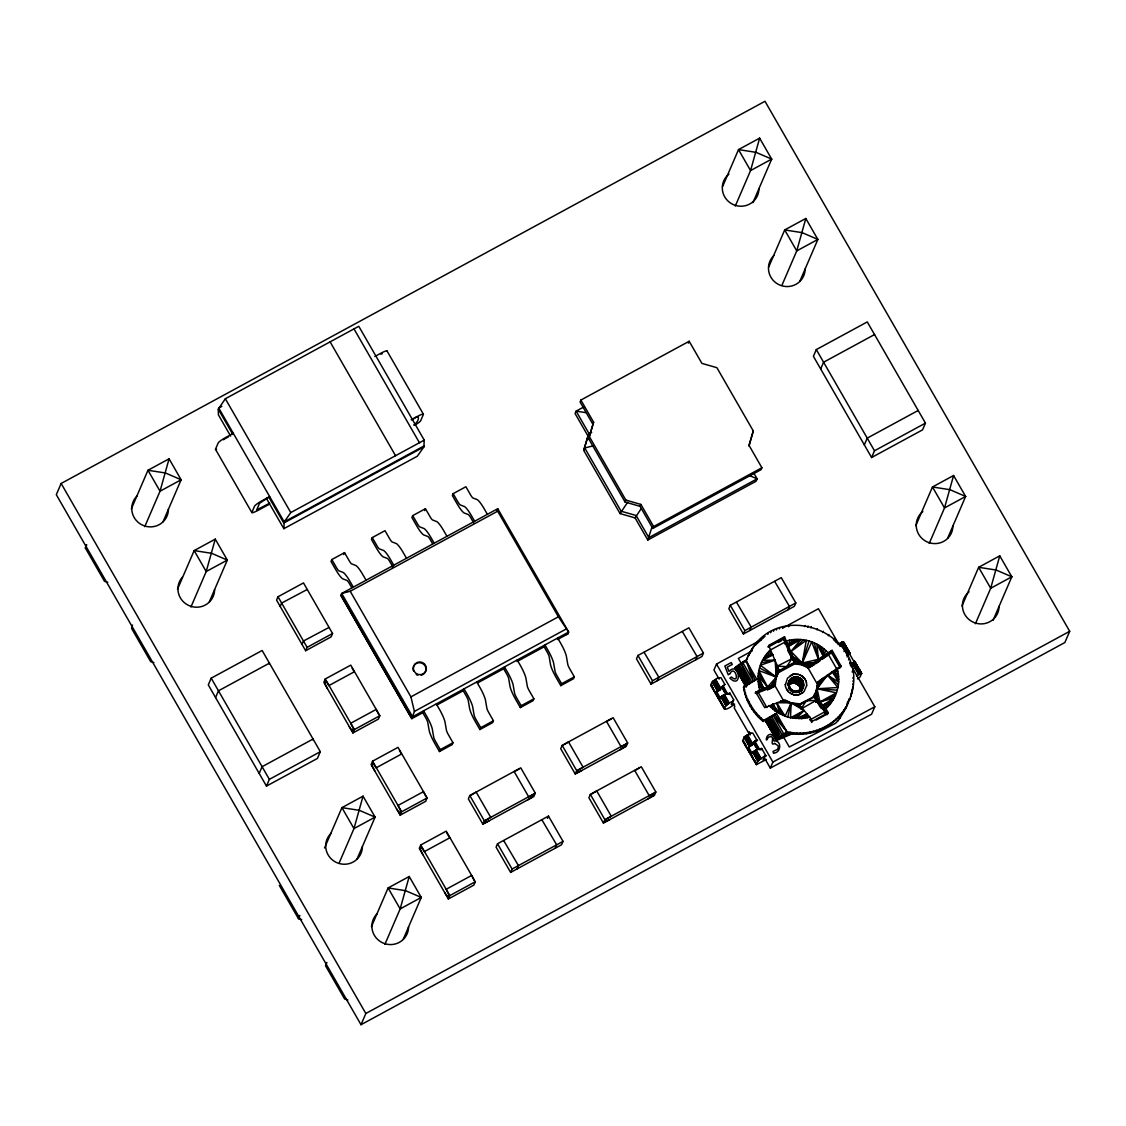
<?xml version="1.0" encoding="UTF-8"?>
<svg xmlns="http://www.w3.org/2000/svg" width="1126" height="1126" viewBox="0 0 1126 1126"><rect width="100%" height="100%" fill="white"/><g stroke="black" fill="none" stroke-linecap="round" stroke-linejoin="round"><path stroke-width="1.5" d="M798.672 685.185L800.938 679.921L795.237 676.965L791.986 677.697M779.333 670.913L776.391 676.642L779.333 670.913L777.193 665.508L777.109 674.953L775.152 681.089L777.193 665.508L768.622 645.409L784.54 636.767L795.252 662.271L794.534 663.96L801.543 664.762L807.933 667.788L813.113 664.973L813.746 663.51L832.072 650.378L841.164 666.184L840.686 667.31L831.593 651.504M791.494 679.161L789.27 684.552C790.607 680.625 792.437 677.402 791.465 678.119L791.451 678.021M794.604 677.036C796.758 679.147 800.867 676.853 800.136 678.162M788.439 687.324L790.255 688.422L788.341 684.538L790.016 680.005L788.707 681.3M789.354 688.141L788.355 683.904M795.589 692.054L789.692 688.676L793.563 691.026L798.109 691.828L794.323 691.843L790.959 690.097L788.425 683.285M788.538 682.68L789.129 685.776L788.341 684.538M801.163 690.618C800.882 685.27 794.463 680.948 789.495 684.031M800.994 690.59L799.784 686.635C806.751 670.758 800.769 694.137 801.022 690.928M802.514 687.141L803.176 683.932L802.402 680.329L800.009 685.875L799.122 685.635L801.867 679.33L802.697 681.033M795.237 676.965L800.192 678.077C807.046 682.159 798.531 684.059 800.6 688.239L800.966 689.394L800.276 687.705L803.19 681.441L803.359 686.283L800.882 689.605M801.979 690.28L803.739 684.467M796.363 692.574L796.997 692.532M768.523 688.577L769.762 688.521L770.395 687.043L755.152 693.011L759.74 689.647C755.321 675.558 759.825 659.217 770.958 649.477M794.323 691.843L793.717 691.674M841.164 666.184L837.068 668.422C841.488 682.511 836.97 698.852 825.837 708.592L828.173 712.659L827.694 713.785L816.111 720.077M557.497 639.54L567.842 633.924L568.658 632.052L558.383 616.795L497.678 511.19L497.748 508.713L341.685 593.458L340.882 595.33L411.792 718.655L422.771 712.688L423.587 710.816L427.345 717.403A14.103 2.477 61.5 0 1 432.243 728.747L433.721 737.291A4.842 0.859 61.5 0 0 435.396 741.175L440.252 749.649L439.45 751.521L434.833 743.484A14.061 2.477 61.5 0 1 429.105 730.197L427.824 722.639A4.884 0.859 61.5 0 0 425.839 718.008L422.771 712.688M777.376 674.558L778.249 668.211M792.127 733.828L776.87 740.373L765.905 720.584L774.716 714.32L786.905 731.689L786.427 732.815C810.073 738.642 837.054 726.706 847.442 704.412L846.949 705.538L850.003 698.697L849.511 699.823C875.915 633.755 773.196 592.67 746.904 659.006L747.397 657.88L745.75 662.074L746.228 660.948L744.173 661.201L735.165 667.817L746.059 686.832L735.165 667.817L746.271 686.424L735.433 667.366L746.791 685.847L736.629 666.212L747.805 684.96L737.769 665.311L748.931 684.101L756.756 679.245L745.848 660.272L744.173 661.201M801.346 680.371C798.827 674.713 791.367 684.003 796.898 683.876C801.093 686.874 795.575 682.455 797.419 684.144M755.63 691.885L764.723 707.691L784.766 699.823L791.156 702.863L790.494 717.769L801.656 718.599L809.918 717.234L812.254 721.302L811.776 722.428L809.974 719.289M759.74 689.647L771.606 685.481L775.87 679.4L774.941 685.706L769.762 688.521L769.888 685.664M803.612 683.229L800.656 690.646L801.177 690.013M785.357 684.172L785.357 684.889L787.524 678.091L792.76 674.502L790.156 675.699M803.556 686.325C802.191 686.593 803.359 690.196 803.443 686.832M806.61 685.129C806.878 686.944 806.258 680.934 806.512 682.849M796.504 676.951L796.617 677.852L799.305 678.331M788.158 685.495L788.059 683.032M788.228 684.918L788.087 683.398L788.172 684.298M797.63 683.848C794.449 680.737 784.991 688 792.521 678.64L797.081 677.402L800.107 678.148M789.03 682.849L789.059 687.578M807.933 667.788L808.651 666.113L823.19 655.965L823.88 648.759C813.76 640.398 799.559 637.302 786.891 640.835M817.054 685.917L822.642 678.528L816.322 690.477L817.743 681.92L837.068 668.422M817.743 681.92L817.546 686.536L815.576 692.659L816.308 690.984L817.054 698.5L825.837 708.592M788.693 682.018L789.636 681.216L789.044 685.213M800.685 691.082L800.586 688.859L802.852 683.623L802.064 680.526M803.668 685.72L802.922 685.72L803.711 683.848M803.739 685.101L803.19 686.269M808.651 666.113L802.261 663.073L791.015 651.49L800.741 639.498L788.946 646.155L789.607 640.187M790.17 679.597L790.452 678.781M801.374 687.845L800.445 686.184C801.684 686.466 801.445 689.745 800.6 688.239L802.739 682.891L801.445 680.245M806.638 685.692L804.048 691.617L798.573 694.841L803.021 692.617M788.65 684.481L788.904 682.623M797.813 678.077L797.138 677.036M851.017 695.741L850.538 696.867L853.001 686.55M382.249 353.803L380.884 354.113M722.512 696.98L720.387 698.134L716.755 691.8L719.936 690.069L724.848 684.425L720.978 677.697L718.937 677.782C716.854 677.317 707.832 685.115 712.096 685.143M766.454 759.445L756.362 764.568L742.597 740.697L744.427 736.911L750.746 733.125L752.787 733.04L756.658 739.768L751.76 745.412L748.565 747.143L752.21 753.477L756.193 749.874L761.655 748.466L765.525 755.18L763.639 758.586M846.597 655.487L850.313 653.924L843.416 641.806L838.237 644.241M857.449 678.894L860.053 676.993L861.587 673.432L854.648 661.384L850.327 665.269M796.42 677.768L795.871 676.937M794.477 692.42L795.73 692.476M789.073 683.51L788.791 681.343M803.134 685.678L802.81 688.296L803.401 686.846M795.829 683.426L797.166 683.369M782.725 700.569L786.778 701.062L780.698 701.287L791.156 702.863L804.077 710.548L790.494 717.769L787.764 717.079L791.156 702.863L798.165 703.666L809.918 717.234M131.32 508.952L147.97 470.26L169.083 458.803L160.033 491.217L144.747 526.687M177.486 589.278L194.151 550.586L215.263 539.129L206.199 571.544L190.927 607.013M324.57 847.934L341.924 807.638L363.036 796.166L353.972 828.595L339.39 862.446M371.439 926.642L388.104 887.964L409.217 876.492L400.152 908.921L384.881 944.39M722.54 186.691L738.515 149.603L759.628 138.146L750.563 170.575L735.292 206.03M768.72 267.017L784.695 229.929L805.808 218.472L796.744 250.901L782.162 284.751M915.804 525.659L932.469 486.981L953.581 475.51L944.517 507.939L929.246 543.408M961.984 605.985L978.649 567.307L999.747 555.836L990.697 588.265L975.412 623.734M856.422 675.867L861.587 673.432L854.648 661.384L851.847 664.621M849.271 698.472L846.259 707.508L839.813 718.444M107.744 582.241L104.507 581.326L85.379 548.052L86.308 544.745M132.488 625.071L131.559 628.378L150.687 661.652L153.924 662.567M753.73 472.934L757.122 478.831L756.095 481.238L647.802 540.03L635.078 517.904L620.074 513.597L583.704 450.344L588.842 433.271L576.118 411.145L583.747 406.993M588.687 438.788L593.613 422.194L580.889 400.054L689.182 341.262L701.906 363.388L716.91 367.695L753.266 430.934L749.17 445.615L761.894 467.754L761.077 469.669L652.784 528.46L640.061 506.334L625.057 502.027L588.687 438.788L593.613 422.194M748.804 445.896L753.266 430.934M788.89 682.778L788.707 682.075M790.41 689.872C784.864 685.115 797.335 695.263 791.874 691.082M651.926 527.193L647.802 540.03M809.031 640.99L801.543 664.762M788.552 683.932L791.184 678.556M794.365 691.674L792.535 691.181M847.174 703.328L847.667 701.794M798.123 678.105L799.615 677.753M496.946 510.585L497.748 508.713L568.658 632.052L412.595 716.783L341.685 593.458L350.214 591.263L410.92 696.867L414.41 711.421L411.792 718.655L340.882 595.33M799.573 677.838L797.039 677.261M802.303 687.859L802.585 688.619L802.275 687.69M803.204 686.874L801.318 689.253M802.303 680.554L798.644 677.416M789.101 681.568L791.691 678.19M790.466 732.547L788.664 734.631L783.203 737.08L780.909 735.644L781.402 737.572L783.203 737.08L784.259 734.335L787.524 732.815L788.664 734.631L791.775 733.096M778.263 749.1L778.122 745.764L774.618 743.427M793.323 690.956L793 691.716M798.981 677.556L797.405 677.289L798.32 677.514M61.142 483.462L56.3 494.694L361.01 1024.716L1064.858 642.538L1069.7 631.306L764.99 101.284L61.142 483.462L365.837 1013.484L361.01 1024.716M85.379 548.052L86.772 544.829M163.087 521.676L181.131 479.76L169.083 458.803M230.619 436.1L218.402 414.847L218.289 409.174L225.341 398.745L358.786 326.287L424.235 440.125L423.869 446.923L417.296 456.241L283.851 528.685L266.398 498.339M232.829 434.467L233.307 433.341L226.368 437.113A8.544 1.154 -29.9 0 0 218.233 442.87L215.53 449.133A8.544 1.154 -29.9 0 0 216.6 449.358M209.267 602.002L227.311 560.086L215.263 539.129M211.195 678.162L208.282 684.904L266.468 786.103L317.419 758.431L320.333 751.689L262.147 650.49L211.195 678.162L269.367 779.361L266.468 786.103M215.559 697.557L218.458 690.815L269.424 663.144L269.1 663.89M278.009 596.752L276.56 600.116L305.653 650.715L331.128 636.88L332.578 633.516L303.485 582.916L278.009 596.752L307.102 647.337L305.653 650.715M280.191 606.435L281.641 603.072L306.962 589.616M366.063 580.228L362.276 573.669A14.103 2.477 61.5 0 0 355.985 565.576L351.565 563.859A4.842 0.859 61.5 0 1 349.412 561.086L344.542 552.641L331.804 559.552L331.002 561.424L335.618 569.46A14.061 2.477 61.5 0 0 342.98 578.933L346.878 580.397A4.884 0.859 61.5 0 1 349.454 583.69L351.748 587.688M302.007 644.396L303.457 641.018L328.778 627.562M343.74 554.513L344.542 552.641M259.191 773.449L262.091 766.707L313.056 739.036L312.732 739.796M406.5 558.257L402.728 551.712A14.103 2.477 61.5 0 0 396.436 543.619L392.017 541.902A4.842 0.859 61.5 0 1 389.863 539.129L384.993 530.67L372.256 537.595L371.453 539.467L376.07 547.489A14.061 2.477 61.5 0 0 383.431 556.976L387.33 558.426A4.884 0.859 61.5 0 1 389.892 561.733L392.96 567.054M325.273 678.964L323.824 682.342L352.917 732.942L378.392 719.106L379.842 715.728L350.763 665.128L325.273 678.964L354.366 729.564L352.917 732.942M327.469 688.662L324.893 683.552L326.033 680.92L328.75 685.664L354.226 671.828L352.185 668.281M446.952 536.3L443.165 529.741A14.103 2.477 61.5 0 0 436.874 521.662L432.468 519.93A4.842 0.859 61.5 0 1 430.315 517.158L425.445 508.713L412.707 515.624L411.891 517.496L416.507 525.532A14.061 2.477 61.5 0 0 423.883 535.005L427.781 536.469A4.884 0.859 61.5 0 1 430.343 539.762L432.637 543.759M392.327 567.391L393.129 565.519M424.643 510.585L425.445 508.713M349.285 726.608L352.171 730.985L353.297 728.367L350.735 723.244L376.211 709.408L378.772 714.531M487.403 514.329L483.617 507.784A14.103 2.477 61.5 0 0 477.325 499.691L472.906 497.974A4.842 0.859 61.5 0 1 470.752 495.201L465.897 486.742L453.145 493.667L452.342 495.539L456.959 503.575A14.061 2.477 61.5 0 0 464.32 513.048L468.233 514.512A4.884 0.859 61.5 0 1 470.795 517.805L473.849 523.126M301.698 919.618L298.46 918.689L299.854 915.466M372.551 761.19L371.101 764.568L400.18 815.168L425.67 801.332L427.12 797.954L398.027 747.354L372.551 761.19L401.63 811.79L400.18 815.168M374.733 770.888L372.171 765.764L373.297 763.147L376.028 767.89L401.503 754.054L399.463 750.493M357.041 859.039L375.085 817.124L363.036 796.166M326.906 962.519L325.513 965.742L344.64 999.015L347.878 999.944M396.549 808.834L399.434 813.211L400.56 810.579L397.999 805.47L423.475 791.634L426.05 796.744M580.889 400.054L580.059 401.968L592.797 424.108M463.222 690.731L464.025 688.859L467.797 695.432A14.103 2.477 61.5 0 1 472.681 706.79L474.159 715.32A4.842 0.859 61.5 0 0 475.848 719.218L480.703 727.678L479.887 729.549L475.271 721.527A14.061 2.477 61.5 0 1 469.556 708.24L468.275 700.682A4.884 0.859 61.5 0 0 466.277 696.051L463.222 690.731L437.057 704.946M436.325 703.905L440.097 710.478A14.103 2.477 61.5 0 1 444.981 721.836L446.459 730.366A4.842 0.859 61.5 0 0 448.134 734.265L452.99 742.724L452.188 744.596L439.45 751.521M583.704 450.344L588.842 433.271L591.657 432.637M420.73 844.993L419.28 848.371L448.359 898.97L473.835 885.135L475.299 881.757L446.206 831.157L420.73 844.993L449.809 895.592L448.359 898.97M422.912 854.69L420.35 849.567L421.476 846.949L424.206 851.692L449.682 837.857L446.952 833.113M476.777 681.934L480.535 688.521A14.103 2.477 61.5 0 1 485.419 699.879L486.911 708.409A4.842 0.859 61.5 0 0 488.585 712.294L493.441 720.767L492.639 722.639L479.887 729.549M403.207 939.365L421.265 897.45L409.217 876.492M469.809 795.519L468.36 798.897L482.899 824.19L533.851 796.518L535.314 793.154L520.761 767.848L469.809 795.519L484.349 820.826L482.899 824.19M545.561 644.593L544.759 646.465L517.045 661.511M521.155 705.72L516.285 697.247A4.842 0.859 61.5 0 1 514.61 693.363L513.132 684.833A14.103 2.477 61.5 0 0 508.248 673.475L504.476 666.902L503.674 668.774L506.728 674.094A4.884 0.859 61.5 0 1 508.727 678.725L509.994 686.269A14.061 2.477 61.5 0 0 515.722 699.556L520.339 707.592L521.155 705.72L533.893 698.796L529.023 690.337A4.842 0.859 61.5 0 1 527.348 686.438L525.87 677.908A14.103 2.477 61.5 0 0 520.986 666.55L517.214 659.977M444.728 892.637L447.613 897.014L448.739 894.382L446.178 889.273L471.653 875.437L474.229 880.56M533.893 698.796L533.077 700.668L520.339 707.592M688.352 343.177L689.182 341.262M752.928 202.638L771.676 159.104L759.628 138.146M620.074 513.597L627.59 502.323M625.057 502.027L625.873 500.113L589.517 436.86M489.275 820.741L484.659 822.951L485.785 820.333L490.725 817.363L476.171 792.071L471.231 795.026M561.592 683.749L556.737 675.29A4.842 0.859 61.5 0 1 555.062 671.406L553.584 662.862A14.103 2.477 61.5 0 0 548.7 651.504L544.928 644.931L544.125 646.803L547.18 652.123A4.884 0.859 61.5 0 1 549.178 656.754L550.445 664.312A14.061 2.477 61.5 0 0 556.174 677.599L560.79 685.635L561.592 683.749L574.33 676.839L569.475 668.38A4.842 0.859 61.5 0 1 567.8 664.481L566.322 655.951A14.103 2.477 61.5 0 0 561.438 644.593L557.666 638.02M635.078 517.904L641.229 508.572M640.061 506.334L640.891 504.42L625.873 500.113M497.537 843.754L496.073 847.118L510.627 872.425L561.578 844.753L563.028 841.375L548.489 816.083L497.537 843.754L512.077 869.047L510.627 872.425M503.744 840.672L518.439 865.584L516.989 868.962M574.33 676.839L573.528 678.711L560.79 685.635M527.489 799.981L532.429 797.011L533.555 794.393L528.784 796.983L514.23 771.69L519.016 769.086M652.784 528.46L653.615 526.546L761.894 467.754M562.17 745.37L560.72 748.748L575.259 774.041L626.225 746.369L627.675 743.005L613.121 717.698L562.17 745.37L576.709 770.677L575.259 774.041M541.958 819.911L556.666 844.838L555.217 848.216M547.518 818.335L548.489 816.083M581.635 770.578L577.019 772.802L578.145 770.184L583.085 767.214L568.531 741.907L563.605 744.877M637.949 655.473L636.486 658.837L651.039 684.144L701.991 656.472L703.44 653.094L688.901 627.801L637.949 655.473L652.489 680.766L651.039 684.144M799.798 281.345L817.856 239.43L805.808 218.472M644.156 652.39L658.865 677.303L657.401 680.681M590.348 794.393L588.898 797.757L603.437 823.064L654.403 795.392L655.853 792.014L641.299 766.722L590.348 794.393L604.887 819.686L603.437 823.064M619.849 749.832L624.789 746.862L625.915 744.244L621.144 746.834L606.59 721.541L611.376 718.937M682.37 631.63L697.078 656.557L695.629 659.935M609.813 819.601L605.197 821.825L606.323 819.193L611.263 816.237L596.724 790.931L591.783 793.9M816.322 349.581L813.408 356.323L871.594 457.522L922.546 429.865L925.459 423.123L867.273 321.923L816.322 349.581L874.494 450.78L871.594 457.522M820.685 368.976L823.585 362.234L874.55 334.563L874.226 335.323M730.31 605.324L728.86 608.687L743.399 633.994L794.351 606.323L795.815 602.945L781.261 577.652L730.31 605.324L744.849 630.616L743.399 633.994M648.027 798.855L652.967 795.885L654.093 793.253L649.322 795.857L634.768 770.55L639.554 767.96M736.517 602.227L751.225 627.154L749.761 630.532M761.303 639.737L716.516 664.058L713.94 670.04L719.162 679.133M716.755 691.8L724.848 684.425M719.936 690.069L720.753 688.197L715.742 679.513M720.387 698.134L724.384 694.531L729.845 693.123L733.702 699.837L731.759 703.37M774.73 581.48L789.439 606.407L787.989 609.771M729.226 694.559L729.845 693.123M733.702 699.837L732.562 701.498C723.483 704.496 720.316 715.334 734.631 704.102M745.356 661.384L745.848 660.272M748.734 654.896L748.255 656.022L753.843 646.535M749.775 653.136L750.268 652.01M751.492 650.335L751.971 649.209M755.884 643.959L755.405 645.085L765.061 636.218M757.601 642.65L758.08 641.538M732.562 701.498L731.295 704.552L732.702 704.003M759.951 640.356L760.43 639.23M762.443 638.217L762.921 637.091M771.676 716.812L763.161 721.442C752.759 712.941 745.553 700.583 743.526 687.282L744.019 686.156L756.756 679.245M767.791 634.388L768.284 633.262M744.131 690.562L744.019 686.156M770.648 632.728L771.127 631.602M744.948 693.785L744.624 689.436M773.463 631.292L773.956 630.166M745.961 696.98L745.426 692.673M776.377 630.025L776.856 628.913M747.157 700.09L746.439 695.854M779.361 628.941L779.839 627.815M748.565 703.145L749.043 702.019L747.65 698.965M782.401 628.012L782.88 626.9M750.141 706.101L750.634 704.975L749.043 702.019M864.318 444.883L867.217 438.141L918.183 410.469L917.859 411.215M751.901 708.958L752.393 707.832L750.634 704.975M782.936 639.934L783.429 638.808L792 658.682L794.52 662.327L794.21 664.129L778.925 672.433L778.207 671.898L778.601 672.602M788.636 626.703L789.115 625.592M768.143 646.535L784.062 637.879L784.54 636.767M753.843 711.716L754.321 710.59L752.393 707.832M755.94 714.348L756.433 713.222L754.321 710.59M749.395 731.717L748.748 733.209L734.208 707.916L734.842 706.41L732.238 701.864M749.944 734.997L750.746 733.125M758.206 716.854L758.685 715.728L756.433 713.222M775.645 678.823L776.363 677.134L775.096 660.146L762.527 660.258L773.027 654.797L768.974 651.391M748.565 747.143L756.658 739.768M760.613 719.218L761.092 718.092L758.685 715.728M751.76 745.412L752.562 743.54L747.565 734.842M763.161 721.442L763.653 720.316L776.391 713.391L787.299 732.364L781.402 737.572M790.818 657.865L791.311 656.74L787.679 650.42M804.569 626.619L805.048 625.493M778.629 670.913L794.52 662.327L791.972 657.894L791.184 658.865L792.211 657.317L784.062 637.879M807.736 627.14L808.215 626.028M755.391 751.746L756.193 749.874L761.204 758.572L765.525 755.18M793.802 663.425L794.21 664.129M785.582 686.156C784.076 685.776 791.93 696.91 786.412 689.028M810.861 627.858L811.353 626.732M788.679 683.158L792.943 677.936L792.225 677.866M796.884 663.96L797.616 662.285L793.112 656.852L802.261 663.073L813.549 662.707L806.638 664.861L805.92 666.55M788.594 684.524L790.874 679.316M788.96 684.031L791.353 678.894M797.715 674.375C785.033 673.812 801.276 674.558 798.503 674.375M761.035 749.902L761.655 748.466M788.791 684.087L789.748 684.2L791.761 678.359M790.269 683.89L793.07 678.387L794.66 677.416M761.204 758.572L757.756 760.937L756.362 764.568M799.235 664.241L799.953 662.552L793.112 656.852M788.974 684.397L791.367 683.412L794.689 677.739M793.154 679.893L792.014 682.511L790.255 683.2L791.381 680.568L789.847 681.68M791.367 683.412L795.266 677.655M792.549 683.13L794.801 677.88M790.987 682.905L793.154 683.06L795.406 677.824M793.76 683.046L796.012 677.81M816.983 629.8L817.462 628.674M794.365 683.088L796.617 677.852M790.213 693.32L793.591 694.629L789.115 692.293M794.97 683.186L797.222 677.936M764.385 756.841L763.104 759.895L764.526 759.346M796.138 683.51L798.39 678.274M799.136 674.727L801.754 675.98L801.135 675.6M803.781 665.536L804.499 663.847L813.549 662.707M796.701 683.764L798.953 678.514M800.558 675.121L799.812 674.981M797.236 684.045L799.488 678.809M797.743 684.383L800.009 679.133M799.305 685.523C796.082 684.172 801.796 680.329 799.91 678.471M797.138 695.066L794.238 694.925L798.63 694.686M802.416 676.247L803.95 677.88L801.825 675.825M822.839 632.418L823.331 631.292M804.907 678.879C803.57 676.979 806.821 682.201 805.554 680.273M800.67 689.464L802.922 684.214L802.542 682.455M802.951 684.805L800.91 690.449L798.714 691.645L795.012 691.434M802.838 686.001L800.544 691.336L798.615 691.871L799.812 691.378M764.202 757.474L770.297 768.087L772.886 762.091L874.803 706.748L849.651 663.017M828.37 635.683L828.849 634.557M789.706 733.462L790.199 732.336C811.593 736.179 834.859 726.017 845.908 707.142L845.415 708.268M833.972 638.428L833.479 639.554L838.11 643.973L838.603 642.847M793.028 733.913L793.506 732.787M835.858 641.707L836.351 640.581M796.363 734.166L796.856 733.04M830.96 653.685L831.452 652.559L840.179 667.746M816.814 688.225L822.642 678.528M813.436 697.585L816.308 690.984M813.76 697.402L814.154 696.487L816.716 700.935L816.068 702.131L817.969 700.485L816.716 702.385M799.713 734.222L800.192 733.096M827.694 713.785L816.955 700.358L816.068 702.131L818.053 699.71M803.049 734.068L803.528 732.942M806.357 733.73L806.849 732.604M844.021 651.504L844.514 650.378M809.65 733.181L810.129 732.055M812.888 732.449L813.366 731.323M847.188 657.021L847.681 655.895M816.068 731.506L816.561 730.394M848.54 659.906L849.018 658.78M819.193 730.394L819.672 729.268M849.694 662.848L850.186 661.722M822.233 729.085L822.726 727.959M850.693 665.86L851.172 664.734M825.189 727.593L825.668 726.467M827.92 726.003L828.398 724.877M852.143 672.011L852.621 670.885M830.552 724.257L831.03 723.145M833.071 722.371L833.55 721.245M852.846 678.26L853.325 677.148M835.464 720.33L835.956 719.204M852.931 681.413L853.409 680.287M837.744 718.163L838.223 717.037M852.818 684.552L853.297 683.426M839.883 715.869L840.362 714.743M841.882 713.448L842.361 712.322M852.044 690.773L852.523 689.661M843.726 710.9L844.218 709.788M851.383 693.841L851.861 692.715M874.803 706.748L871.566 714.236L770.297 768.087M947.571 538.383L965.629 496.467L953.581 475.51M993.062 620.327L1011.81 576.793L999.747 555.836M799.643 705.411L795.8 703.651L801.135 707.142L791.156 702.863L785.089 716.22L775.152 711.013L768.833 705.467M792.704 691.744L791.226 690.857L792.774 691.575M788.622 681.258L789.284 680.456M742.161 664.256L743.934 662.201M795.252 662.271L802.261 663.073L818.391 659.329L816.857 644.114L823.19 655.965L825.991 650.617L823.88 648.759M797.94 639.385L788.946 646.155L792.352 639.737M789.678 681.61L790.663 680.132M792.69 690.871L793.844 691.237M775.673 684.017L771.606 685.481L776.363 677.134L760.317 665.269L775.096 660.146L761.331 662.721M804.443 718.332L807.004 713.912L796.054 718.571L804.077 710.548L793.267 718.261M770.803 707.452L772.76 704.102L779.938 713.954L776.701 702.708L791.156 702.863M789.509 680.385L789.129 682.905M802.416 687.873L801.613 688.816L802.585 688.619M778.263 749.086L773.041 751.422L773.506 753.055M817.772 684.242L820.192 680.217M801.825 679.893L799.812 678.626M801.501 679.583L801.726 679.316M813.352 696.698L814.577 694.742M800.164 679.175L800.924 678.471L801.374 679.414M787.524 732.815L785.385 736.165L784.259 734.335M816.463 701.216L816.04 700.485L806.315 700.738L800.966 709.056L816.04 700.485L827.061 714.7M791.986 690.857L790.705 689.605L792.62 691.012M773.632 684.749L775.645 681.694L771.606 685.481M791.578 657.95L792 658.682L786.68 666.578L776.321 666.184M424.235 440.125L290.789 512.583L284.216 521.901L283.851 528.685M802.725 689.126L801.726 689.83M791.451 690.491L791.029 689.365M798.221 684.749L800.713 687.62L800.445 686.184M771.493 716.263L782.401 735.236L769.945 717.29L780.712 736.362L768.565 718.261L779.22 737.417L767.439 719.12L778.08 738.318L766.426 719.993L776.884 739.472L765.905 720.584L776.616 739.923L765.694 720.978L776.616 740.232L786.905 731.689L790.199 732.336M837.8 720.907L839.813 718.43M789.762 680.104L791.24 678.739M790.382 680.414L790.762 679.175M801.923 688.929L795.589 691.589M802.233 689.126L799.77 690.984L796.152 691.491M791.282 690.801L789.059 688.408M759.487 667.887L776.363 677.134L767.608 686.902L758.136 676.008L763.667 688.282L759.037 686.973M837.8 720.907L835.633 723.258L789.27 746.974L783.485 736.897M788.946 646.155L795.139 639.469M768.101 737.446C765.201 744.849 765.567 733.772 770.747 734.448M800.91 690.717L801.965 689.942M791.198 689.844L790.269 689.126M803.542 639.807L791.015 651.49L806.3 640.3L802.261 663.073L811.705 641.848L818.391 659.329L814.323 642.904M801.656 718.599L807.004 713.912L807.201 717.881M223.497 439.773L224.538 439.027M791.536 679.302L796.476 677.331M789.805 689.492L791.043 690.829M741.316 663.89L742.907 662.82M819.306 645.508L823.19 655.965L832.072 650.378M833.873 671.589L836.308 669.886M822.839 679.316L826.526 676.74M816.012 663.608L819.953 660.878M822.571 659.048L827.807 655.402M816.843 683.285L808.116 668.112L831.452 652.559M822.599 679.344L831.255 673.404M768.101 737.446C777.137 733.195 768.453 747.242 774.618 743.413M827.821 706.678L822.923 705.256L834.267 697.824L819.995 701.906L817.054 688.788L827.469 675.15L838.673 682.06L832.283 671.772L837.772 671.096M802.739 682.891L803.471 682.609M413.735 424.966C419.548 421.476 420.997 412.116 412.102 420.125M800.22 690.519L798.418 691.111L800.403 690.815M798.855 718.684L807.004 713.912M225.2 438.633L228.662 436.733M774.716 714.32L776.391 713.391M785.624 733.308L787.299 732.364M792.873 677.753L792.099 677.936M221.85 406.373L218.768 408.048L284.216 521.901L424.347 445.797M374.831 356.506L380.391 353.48A8.544 1.154 -29.9 0 1 387.034 351.213M411.201 419.745L416.761 416.733A8.544 1.154 -29.9 0 1 423.39 414.452L420.688 420.73A8.544 1.154 -29.9 0 1 414.495 425.375M269.719 503.167L256.7 509.895L259.529 503.308L269.677 496.594L262.724 500.366A8.544 1.154 -29.9 0 0 254.589 506.109L251.9 512.372A8.544 1.154 -29.9 0 0 258.53 510.106L269.241 504.293M423.869 446.923L283.738 523.013L268.903 497.213M350.214 591.263L497.678 511.19M307.102 647.337L332.578 633.516M410.92 696.867L558.383 616.795M354.366 729.564L379.842 715.728M269.367 779.361L320.333 751.689M874.494 450.78L925.459 423.123M414.41 711.421L566.167 629.026M477.452 683.003L504.307 668.422M440.252 749.649L452.99 742.724M480.703 727.678L493.441 720.767M401.63 811.79L427.12 797.954M652.489 680.766L703.44 653.094M744.849 630.616L795.815 602.945M782.922 627.998L818.433 608.716L840.109 646.423M752.14 650.927L738.36 658.414L751.858 682.117M768.129 647.112L783.429 638.808M778.347 642.425L781.416 640.764M771.465 649.42L785.23 641.947M484.349 820.826L535.314 793.154M576.709 770.677L627.675 743.005M743.526 687.282L746.383 685.734M793.872 663.284L778.587 671.589L778.925 672.433M756.067 693.503L775.124 686.015L783.851 701.202M769.832 688.887L775.124 686.015M808.116 668.112L814.703 664.523M837.519 669.027L839.63 667.887M797.757 705.172L814.154 696.487L816.04 700.485M798.221 705.735L811.973 698.261M449.809 895.592L475.299 881.757M512.077 869.047L563.028 841.375M604.887 819.686L655.853 792.014M756.039 741.204L757.629 740.331M809.96 719.866L825.245 711.576M824.626 713.251L827.469 711.716M812.254 721.302L828.173 712.659M764.906 756.616L766.496 755.757M365.837 1013.484L1069.7 631.306M798.264 705.059L806.315 700.738M790.508 688.957L788.622 686.396M790.748 683.651L790.902 682.511M776.56 666.578L792 658.682M829.665 704.637L822.923 705.256L832.902 700.203M789.819 683.088L790.945 682.595M835.464 695.347L819.995 701.906L836.477 692.8L817.054 688.788L817.054 698.5L814.084 695.024M792.788 677.585L793.633 678.162M792.69 677.81L793.45 677.542M793 678.091L793.985 677.176M790.494 683.299L791.958 683.243M797.49 691.969L799.305 691.42M564.661 635.106L567.842 633.924M743.596 740.612L742.583 740.781M793.802 677.331L797.109 677.219M763.907 657.865L773.027 654.797L767.13 653.432M801.177 687.254L801.445 688.45L800.727 686.086M822.923 705.256L831.368 702.469M746.228 660.948L742.541 662.158L753.449 681.131L746.228 660.948L755.082 680.174M794.21 677.993L793.028 678.232M797.898 691.308L798.714 691.645M788.847 687.831L788.974 687.803M767.566 721.119L765.75 721.302L777.306 740.373L775.687 737.446M592.698 445.98L584.746 447.951L621.102 511.204L636.106 515.497L648.843 537.637L757.122 478.831L749.522 475.58M792.704 674.657L793.464 674.319M840.531 642.876L846.963 654.051L850.313 653.924L843.275 641.736M784.808 643.931L788.172 643.34M765.441 655.599L773.027 654.797M806.638 664.861L811.114 664.41M800.459 688.282L800.882 687.564M858.716 674.488L852.283 663.313L859.124 674.277L852.903 662.735L859.912 673.883L853.452 662.243L860.264 673.728L853.902 661.863L860.869 673.489L854.268 661.581L861.46 673.362L854.648 661.384M742.724 740.852L756.503 764.554M795.266 677.514L795.871 677.317C811.241 678.612 798.123 700.851 789.607 688.113M821.009 708.395L824.274 708.338M793.154 683.06L794.112 682.835M735.419 668.267L742.794 679.907M789.875 687.916L789.157 686.888M796.209 691.885L793.816 691.35M837.308 690.182L817.054 688.788L837.955 687.507L827.469 675.15L838.406 684.805M773.506 753.055C781.163 753.378 782.246 740.035 773.928 740.978L774.111 736.249L770.747 734.462M780.698 701.287L788.918 702.075M794.703 683.144L792.943 683.06M586.097 412.679L576.118 411.145L575.076 413.538L587.814 435.678M793.534 694.784L794.309 694.784M787.764 717.079L785.089 716.22L776.701 702.708L782.486 715.165M838.743 679.316L832.283 671.772L838.279 673.812M795.857 683.313L798.038 684.312M776.363 677.134L758.84 670.561L767.608 686.902L758.389 673.264M795.815 682.609L797.588 683.369M796.687 682.877L797.926 683.313L796.969 682.877M793.45 703.384L801.135 707.142M832.283 671.772L838.603 676.557M758.516 684.256L763.667 688.282L758.065 678.767M794.182 659.555L797.616 662.285M800.403 678.809L801.248 679.541M798.137 684.2L798.996 684.946M816.364 660.512L818.222 662.144M761.092 718.092L763.653 720.316M825.991 650.617L827.976 652.601M804.02 677.725L804.414 678.429M758.192 681.511L763.667 688.282M843.374 641.75L850.285 653.77L842.684 641.862L849.243 653.657L842.403 641.975L848.638 653.727L841.727 642.27L847.977 653.84L841.347 642.453L846.963 654.051M802.036 681.371L801.825 680.723M799.868 691.139L799.221 691.251M768.425 686.297L769.762 688.521M782.007 737.502L780.909 735.644L781.627 737.586M768.481 724.243L766.778 721.344L774.069 734.518M852.903 662.735L859.532 674.066M861.46 673.362L854.521 661.426L861.573 673.517M854.268 661.581L861.108 673.418M735.869 666.874L746.791 685.847M842.938 641.792L849.736 653.643M849.989 654.67L854.338 662.229M828.286 654.276L837.012 669.463M817.377 702.089L820.277 707.128M758.178 692.349L766.905 707.536M766.426 719.993L777.32 738.98M640.891 504.42L653.615 526.546M716.516 664.058L772.886 762.091M723.525 686.719L727.875 694.292M754.617 740.809L759.839 749.902M722.484 686.213L726.749 693.63M754.293 741.555L758.558 748.973M722.076 686.424L726.34 693.841M753.885 741.767L758.15 749.184M722.667 687.55L726.453 694.151M754.49 742.893L758.277 749.48M722.554 688.07L725.116 692.518M753.519 741.935L757.784 749.353M722.259 688.197L724.806 692.645M754.068 743.54L756.63 747.988M753.716 743.526L755.56 746.566M724.384 694.531L729.381 703.229M715.334 679.738L720.33 688.436M723.962 694.756L728.958 703.454M747.143 735.081L752.14 743.779M755.785 750.099L760.782 758.797M714.911 679.977L719.908 688.676M723.554 694.995L728.55 703.694M746.721 735.32L751.732 744.019M755.363 750.338L760.36 759.037M714.503 680.231L719.5 688.915M723.145 695.249L728.142 703.947M746.313 735.574L751.323 744.258M754.955 750.592L759.951 759.29M714.109 680.47L719.106 689.168M722.751 695.488L727.748 704.186M745.933 735.813L750.929 744.511M754.561 750.831L759.557 759.529M713.743 680.709L718.74 689.408M722.371 695.741L727.382 704.426M745.553 736.052L750.549 744.75M754.195 751.084L759.191 759.768M713.405 680.948L718.402 689.647M722.033 695.967L727.03 704.665M745.215 736.291L750.212 744.99M753.857 751.309L758.854 760.008M713.096 681.174L718.092 689.872M721.724 696.192L726.734 704.89M744.905 736.517L749.902 745.215M753.547 751.535L758.544 760.233M712.828 681.385L717.825 690.069M721.456 696.403L726.467 705.101M744.638 736.728L749.649 745.412M753.28 751.746L758.277 760.444M712.603 681.568L717.6 690.266M721.245 696.586L726.242 705.284M744.427 736.911L749.423 745.609M753.055 751.929L758.051 760.627M712.434 681.737L717.431 690.435M721.062 696.755L726.073 705.453M744.244 737.08L749.24 745.778M752.886 752.098L757.882 760.796M712.308 681.877L717.234 690.674M720.95 696.895L725.876 705.706M744.117 737.22L749.057 746.017M752.759 752.238L757.685 761.049M711.491 685.382L713.194 688.338M714.897 691.308L716.6 694.278M718.304 697.233L724.271 707.621M744.159 742.203L745.862 745.173M747.565 748.128L752.689 757.024M754.392 759.994L756.095 762.964M711.252 685.452L724.891 709.169M743.061 740.795L755.842 763.034M711.055 685.495L724.694 709.211M710.788 685.354L724.539 709.225M387.062 351.016L423.432 414.269M474.665 521.254L470.879 514.695A14.103 2.477 61.5 0 0 464.588 506.616L460.168 504.884A4.842 0.859 61.5 0 1 458.015 502.112L453.145 493.667M353.986 328.891L419.435 442.729M330.101 341.854L395.55 455.706M434.214 543.211L430.428 536.666A14.103 2.477 61.5 0 0 424.136 528.573L419.731 526.855A4.842 0.859 61.5 0 1 417.563 524.083L412.707 515.624M393.762 565.182L389.99 558.623A14.103 2.477 61.5 0 0 383.699 550.544L379.279 548.812A4.842 0.859 61.5 0 1 377.126 546.04L372.256 537.595M353.311 587.139L349.539 580.594A14.103 2.477 61.5 0 0 343.247 572.501L338.827 570.783A4.842 0.859 61.5 0 1 336.674 567.997L331.804 559.552M225.341 398.745L290.789 512.583M218.289 409.174L232.252 433.454M215.502 449.316L251.858 512.569M279.332 885.416L298.46 918.689M853.902 661.863L860.588 673.601M842.079 642.101L848.638 653.727M772.915 709.31L772.76 704.102L777.503 712.561M735.855 668.267L745.679 685.804M748.931 684.101L739.261 664.256L750.31 683.13L740.95 663.144M802.542 681.68L802.951 682.778M800.248 686.058L800.98 687.817L802.106 685.199L802.345 687.071M805.92 680.78L806.3 682.3M772.76 704.102L775.152 711.013M800.98 687.339L801.529 688.436M789.284 686.874L788.664 685.748M817.054 698.5L815.308 693.067L815.576 696.769M789.256 686.325L788.58 685.143M821.656 647.056L823.19 655.965M767.397 687.831L767.735 690.125M777.193 665.508L778.108 672.869M785.413 684.735L785.413 685.593M783.161 733.955L783.203 737.08M999.086 606.323A18.41 17.946 23.3 0 1 972.906 622.045A18.41 17.946 23.3 0 1 969.064 591.812M168.421 509.276A18.41 17.946 23.3 0 1 142.988 525.349A18.41 17.946 23.3 0 1 137.189 495.834M214.602 589.602A18.41 17.946 23.3 0 1 189.928 605.985A18.41 17.946 23.3 0 1 182.257 577.314M362.375 846.653A18.41 17.946 23.3 0 1 336.941 862.713A18.41 17.946 23.3 0 1 331.128 833.198M408.555 926.98A18.41 17.946 23.3 0 1 383.107 943.039A18.41 17.946 23.3 0 1 377.309 913.524M952.906 525.997A18.41 17.946 23.3 0 1 926.726 541.719A18.41 17.946 23.3 0 1 922.884 511.485M805.146 268.945A18.41 17.946 23.3 0 1 779.699 285.019A18.41 17.946 23.3 0 1 773.9 255.503M758.966 188.619A18.41 17.946 23.3 0 1 732.787 204.355A18.41 17.946 23.3 0 1 728.93 174.122M413.242 670.575A6.517 6.348 23.3 0 1 417.873 662.862A6.517 6.348 23.3 0 1 425.797 667.563A6.517 6.348 23.3 0 1 421.18 675.262M417.816 675.192A6.517 6.348 23.3 0 1 416.254 674.516M730.042 673.587L728.24 674.812L724.834 666.029L731.238 662.552L732.294 664.41L727.269 667.127L728.916 671.363C739.909 660.455 742.513 690.435 729.873 678.105L731.407 677.007C740.641 685.27 734.997 663.833 730.028 673.601M817.87 699.246L816.068 702.131L817.997 699.204M786.905 731.689L783.992 734.265L773.083 715.291L786.905 731.689M181.131 479.76L160.033 491.217L147.97 470.26L165.48 472.99L181.131 479.76M771.676 159.104L750.563 170.575L738.515 149.603L756.01 152.334L771.676 159.104M227.311 560.086L206.199 571.544L194.151 550.586L211.66 553.316L227.311 560.086M817.856 239.43L796.744 250.901L784.695 229.929L802.191 232.66L817.856 239.43M375.085 817.124L353.972 828.595L341.924 807.638L359.419 810.354L375.085 817.124M965.629 496.467L944.517 507.939L932.469 486.981L949.964 489.697L965.629 496.467M421.265 897.45L400.152 908.921L388.104 887.964L405.599 890.68L421.265 897.45M1011.81 576.793L990.697 588.265L978.649 567.307L996.144 570.023L1011.81 576.793M414.213 671.377A6.517 6.348 23.3 0 0 425.459 671.631A6.517 6.348 23.3 0 0 419.885 661.933A6.517 6.348 23.3 0 0 414.213 671.377"/></g></svg>
